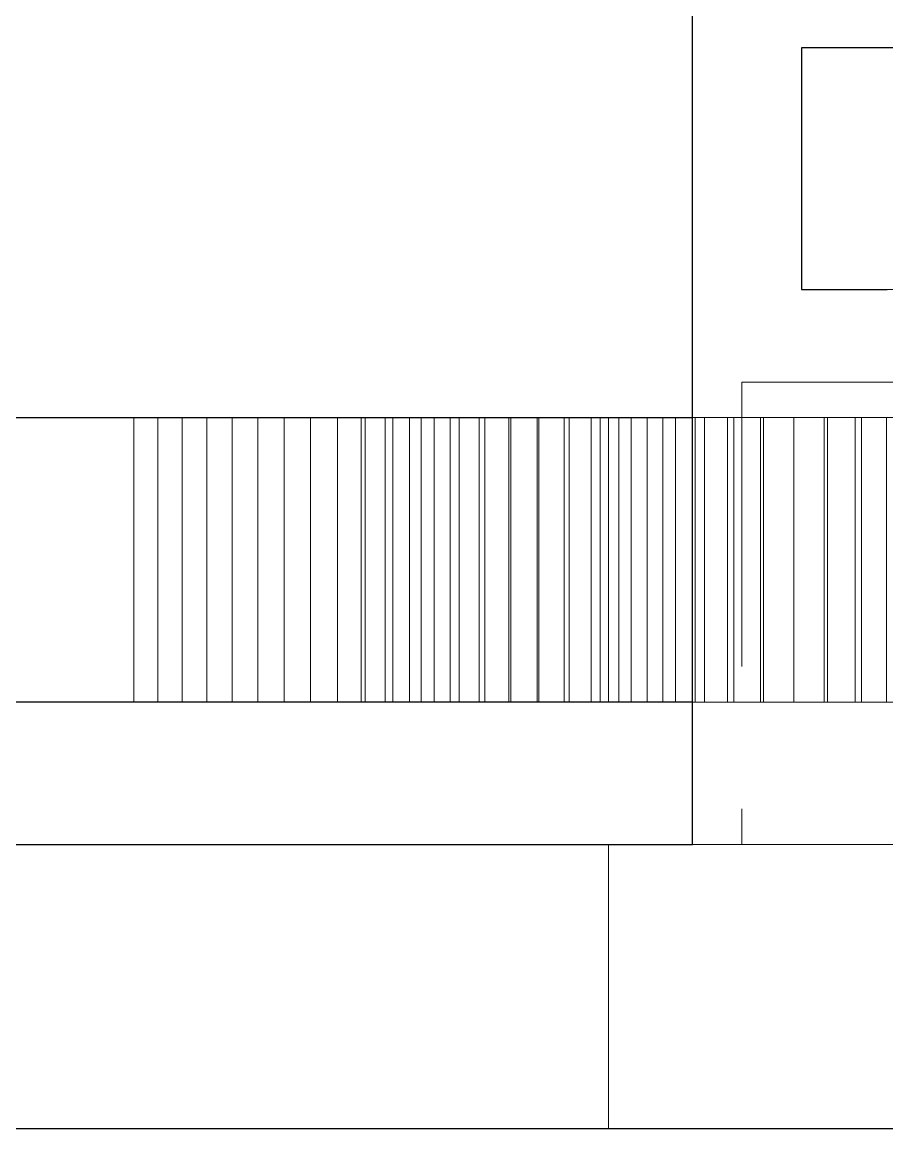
# Model space of a CAD drawing. Header units: millimetres. Extents: x 7 to 631, y -50 to 413.
# Drawn here: x 260.88 to 266.96, y 214 to 221.78 of the extents above; entities that cross this region are included whole.
import ezdxf

# ---------------------------------------------------------------- set-up
doc = ezdxf.new("R2010")
doc.units = ezdxf.units.MM
doc.linetypes.add('DASHED_STD', pattern=[3, 2, -1])
doc.layers.add('HIDDEN', color=7, linetype='DASHED_STD', lineweight=13)
doc.layers.add('VISIBLE', color=7, linetype='Continuous', lineweight=30)

msp = doc.modelspace()

# ---------------------------------------------------------------- linework, layer by layer
at = {"layer": 'HIDDEN'}
for points in [[(266.35551, 219.9), (272.3904, 219.9)], [(267.386235, 219.25), (265.936235, 219.25)], [(265.936235, 219.25), (271.5654, 219.25)], [(265.936235, 219.25), (265.936235, 216)], [(328, 219), (320.27445, 219), (312.646055, 219), (305.210745, 219), (298.06202, 219), (291.289785, 219), (284.979205, 219), (279.20963, 219), (274.05363, 219), (269.57603, 219), (265.83315, 219), (262.87205, 219), (260.729975, 219), (259.43386, 219), (259, 219)], [(261.83275, 219), (261.81026, 219), (261.78922, 219), (261.76969, 219), (261.75171, 219), (261.73532, 219), (261.72055, 219), (261.707445, 219), (261.696025, 219), (261.68632, 219), (261.67835, 219), (261.67213, 219), (261.66768, 219), (261.665005, 219), (261.66411, 219)], [(261.66411, 219), (261.68356, 219), (261.74097, 219), (261.833545, 219), (261.956785, 219), (262.104695, 219), (262.270085, 219), (262.444905, 219), (262.620665, 219), (262.78881, 219), (262.941165, 219), (263.07032, 219), (263.169995, 219), (263.235345, 219), (263.26319, 219)], [(261.66411, 217), (261.66411, 219)], [(261.83275, 217), (261.83275, 219)], [(262.00391, 219), (261.98257, 219), (261.96251, 219), (261.94376, 219), (261.92636, 219), (261.910345, 219), (261.895745, 219), (261.88259, 219), (261.870905, 219), (261.860715, 219), (261.852035, 219), (261.84489, 219), (261.839285, 219), (261.835235, 219), (261.83275, 219)], [(262.00391, 217), (262.00391, 219)], [(262.17822, 219), (262.156705, 219), (262.13646, 219), (262.117515, 219), (262.099915, 219), (262.08369, 219), (262.068875, 219), (262.055495, 219), (262.043575, 219), (262.033145, 219), (262.024225, 219), (262.016825, 219), (262.010965, 219), (262.00666, 219), (262.00391, 219)], [(262.17822, 217), (262.17822, 219)], [(262.35567, 219), (262.33398, 219), (262.31355, 219), (262.294415, 219), (262.276615, 219), (262.26018, 219), (262.24515, 219), (262.231545, 219), (262.2194, 219), (262.20873, 219), (262.199565, 219), (262.191915, 219), (262.1858, 219), (262.181235, 219), (262.17822, 219)], [(262.35567, 217), (262.35567, 219)], [(262.53624, 219), (262.51438, 219), (262.49377, 219), (262.474445, 219), (262.456445, 219), (262.439805, 219), (262.424555, 219), (262.41073, 219), (262.39835, 219), (262.38745, 219), (262.37804, 219), (262.37014, 219), (262.363775, 219), (262.358945, 219), (262.35567, 219)], [(262.53624, 217), (262.53624, 219)], [(262.71992, 219), (262.69789, 219), (262.677095, 219), (262.65758, 219), (262.639385, 219), (262.622535, 219), (262.607075, 219), (262.59303, 219), (262.58042, 219), (262.569285, 219), (262.55963, 219), (262.55149, 219), (262.544865, 219), (262.53978, 219), (262.53624, 219)], [(262.71992, 217), (262.71992, 219)], [(262.906685, 219), (262.884485, 219), (262.863515, 219), (262.843815, 219), (262.82542, 219), (262.80837, 219), (262.792695, 219), (262.778425, 219), (262.765595, 219), (262.75422, 219), (262.74433, 219), (262.73594, 219), (262.729065, 219), (262.72372, 219), (262.71992, 219)], [(262.906685, 217), (262.906685, 219)], [(263.09653, 219), (263.07416, 219), (263.053015, 219), (263.033125, 219), (263.014535, 219), (262.99728, 219), (262.981395, 219), (262.96691, 219), (262.95385, 219), (262.942245, 219), (262.93211, 219), (262.923475, 219), (262.91635, 219), (262.91075, 219), (262.906685, 219)], [(263.09653, 217), (263.09653, 219)], [(263.28943, 219), (263.266895, 219), (263.24557, 219), (263.225495, 219), (263.206715, 219), (263.18926, 219), (263.173165, 219), (263.15846, 219), (263.145175, 219), (263.133335, 219), (263.122965, 219), (263.114085, 219), (263.10671, 219), (263.100855, 219), (263.09653, 219)], [(263.26319, 219), (263.26319, 217)], [(263.26319, 219), (263.283845, 219), (263.303285, 219), (263.321465, 219), (263.338355, 219), (263.353925, 219), (263.368145, 219), (263.380985, 219), (263.39242, 219), (263.402435, 219), (263.411005, 219), (263.41812, 219), (263.42376, 219), (263.427925, 219), (263.430595, 219)], [(263.28943, 217), (263.28943, 219)], [(263.48537, 219), (263.46267, 219), (263.44117, 219), (263.420915, 219), (263.40194, 219), (263.384285, 219), (263.36798, 219), (263.35306, 219), (263.33955, 219), (263.32748, 219), (263.316875, 219), (263.30775, 219), (263.300125, 219), (263.294015, 219), (263.28943, 219)], [(263.430595, 219), (263.430595, 217)], [(263.430595, 219), (263.451425, 219), (263.47104, 219), (263.48941, 219), (263.5065, 219), (263.522275, 219), (263.5367, 219), (263.54976, 219), (263.561425, 219), (263.57167, 219), (263.58048, 219), (263.58784, 219), (263.59373, 219), (263.598145, 219), (263.601075, 219)], [(263.48537, 217), (263.48537, 219)], [(263.684335, 219), (263.661475, 219), (263.6398, 219), (263.619365, 219), (263.600195, 219), (263.58234, 219), (263.56583, 219), (263.550695, 219), (263.536965, 219), (263.524665, 219), (263.51382, 219), (263.50445, 219), (263.49658, 219), (263.490215, 219), (263.48537, 219)], [(263.601075, 219), (263.601075, 217)], [(263.601075, 219), (263.622075, 219), (263.64187, 219), (263.66043, 219), (263.677715, 219), (263.69369, 219), (263.70833, 219), (263.72161, 219), (263.733495, 219), (263.743975, 219), (263.75302, 219), (263.760625, 219), (263.766765, 219), (263.77143, 219), (263.77462, 219)], [(263.684335, 217), (263.684335, 219)], [(263.88631, 219), (263.863285, 219), (263.84144, 219), (263.82082, 219), (263.801465, 219), (263.783415, 219), (263.766695, 219), (263.751345, 219), (263.737395, 219), (263.724865, 219), (263.713785, 219), (263.704175, 219), (263.696055, 219), (263.689435, 219), (263.684335, 219)], [(263.77462, 219), (263.77462, 217)], [(263.77462, 219), (263.795785, 219), (263.81576, 219), (263.834505, 219), (263.851985, 219), (263.868165, 219), (263.883015, 219), (263.896505, 219), (263.90862, 219), (263.91933, 219), (263.92861, 219), (263.936455, 219), (263.942845, 219), (263.947765, 219), (263.951205, 219)], [(263.88631, 217), (263.88631, 219)], [(264.091275, 219), (264.068085, 219), (264.046075, 219), (264.025275, 219), (264.005735, 219), (263.987485, 219), (263.97056, 219), (263.955, 219), (263.940825, 219), (263.92807, 219), (263.916755, 219), (263.906905, 219), (263.89854, 219), (263.89167, 219), (263.88631, 219)], [(263.951205, 219), (263.951205, 217)], [(263.951205, 219), (263.972545, 219), (263.992695, 219), (264.011625, 219), (264.029295, 219), (264.045675, 219), (264.060735, 219), (264.074445, 219), (264.08678, 219), (264.097715, 219), (264.107235, 219), (264.11532, 219), (264.121955, 219), (264.127125, 219), (264.130825, 219)], [(264.091275, 217), (264.091275, 219)], [(264.29921, 219), (264.275865, 219), (264.253685, 219), (264.23271, 219), (264.21298, 219), (264.194535, 219), (264.177405, 219), (264.161635, 219), (264.14724, 219), (264.13426, 219), (264.122715, 219), (264.112625, 219), (264.10401, 219), (264.09689, 219), (264.091275, 219)], [(264.130825, 219), (264.130825, 217)], [(264.130825, 219), (264.15233, 219), (264.172655, 219), (264.191765, 219), (264.20963, 219), (264.22621, 219), (264.241475, 219), (264.2554, 219), (264.267955, 219), (264.27912, 219), (264.288875, 219), (264.2972, 219), (264.30408, 219), (264.309505, 219), (264.31346, 219)], [(264.29921, 217), (264.29921, 219)], [(264.510105, 219), (264.4866, 219), (264.464255, 219), (264.4431, 219), (264.423185, 219), (264.40455, 219), (264.38722, 219), (264.371235, 219), (264.356625, 219), (264.34342, 219), (264.33164, 219), (264.32131, 219), (264.312455, 219), (264.30508, 219), (264.29921, 219)], [(264.31346, 219), (264.31346, 217)], [(264.31346, 219), (264.335125, 219), (264.355625, 219), (264.37492, 219), (264.392975, 219), (264.40975, 219), (264.425225, 219), (264.43936, 219), (264.45214, 219), (264.46353, 219), (264.47352, 219), (264.482085, 219), (264.48921, 219), (264.49488, 219), (264.49909, 219)], [(264.49909, 219), (264.49909, 217)], [(264.49909, 219), (264.52092, 219), (264.541595, 219), (264.56107, 219), (264.57931, 219), (264.596285, 219), (264.61196, 219), (264.62631, 219), (264.63931, 219), (264.65093, 219), (264.66115, 219), (264.66995, 219), (264.67732, 219), (264.68324, 219), (264.687705, 219)], [(264.510105, 217), (264.510105, 219)], [(264.723935, 219), (264.70028, 219), (264.677765, 219), (264.65644, 219), (264.63634, 219), (264.61751, 219), (264.59998, 219), (264.583785, 219), (264.56896, 219), (264.55553, 219), (264.54352, 219), (264.532955, 219), (264.52385, 219), (264.51623, 219), (264.510105, 219)], [(264.687705, 219), (264.687705, 217)], [(264.687705, 219), (264.709695, 219), (264.73054, 219), (264.750195, 219), (264.768625, 219), (264.785795, 219), (264.801675, 219), (264.816235, 219), (264.82945, 219), (264.841295, 219), (264.851745, 219), (264.860785, 219), (264.8684, 219), (264.87457, 219), (264.879285, 219)], [(264.723935, 217), (264.723935, 219)], [(264.94069, 219), (264.91688, 219), (264.8942, 219), (264.8727, 219), (264.85242, 219), (264.833395, 219), (264.81567, 219), (264.79927, 219), (264.784225, 219), (264.770575, 219), (264.758335, 219), (264.74753, 219), (264.738185, 219), (264.730315, 219), (264.723935, 219)], [(264.879285, 219), (264.879285, 217)], [(264.879285, 219), (264.901435, 219), (264.92245, 219), (264.94228, 219), (264.960895, 219), (264.97826, 219), (264.994345, 219), (265.009115, 219), (265.022545, 219), (265.034615, 219), (265.045295, 219), (265.054575, 219), (265.062425, 219), (265.068845, 219), (265.073815, 219)], [(264.94069, 217), (264.94069, 219)], [(265.16035, 219), (265.136385, 219), (265.113545, 219), (265.09187, 219), (265.07141, 219), (265.0522, 219), (265.03427, 219), (265.017665, 219), (265.00241, 219), (264.988535, 219), (264.976065, 219), (264.96503, 219), (264.95544, 219), (264.947325, 219), (264.94069, 219)], [(391, 219), (389.42046, 219), (384.76104, 219), (377.255385, 219), (367.27986, 219), (355.334675, 219), (342.01882, 219), (328, 219), (313.98118, 219), (300.665325, 219), (288.72014, 219), (278.744615, 219), (271.23896, 219), (266.57954, 219), (265, 219)], [(265, 219), (265.39613, 219), (266.57954, 219), (268.53535, 219), (271.23896, 219), (274.656375, 219), (278.744615, 219), (283.452275, 219), (288.72014, 219), (294.48198, 219), (300.665325, 219), (307.19242, 219), (313.98118, 219), (320.94624, 219), (328, 219)], [(265, 217), (265, 219)], [(265.073815, 219), (265.073815, 217)], [(265.073815, 219), (265.096125, 219), (265.117305, 219), (265.137315, 219), (265.156115, 219), (265.17367, 219), (265.189955, 219), (265.204935, 219), (265.21858, 219), (265.23087, 219), (265.241785, 219), (265.251295, 219), (265.25939, 219), (265.266055, 219), (265.271275, 219)], [(265.16035, 217), (265.16035, 219)], [(265.382895, 219), (265.358775, 219), (265.335775, 219), (265.31393, 219), (265.29329, 219), (265.27389, 219), (265.25577, 219), (265.238955, 219), (265.22349, 219), (265.209395, 219), (265.1967, 219), (265.185425, 219), (265.1756, 219), (265.167235, 219), (265.16035, 219)], [(265.271275, 219), (265.271275, 217)], [(265.271275, 219), (265.293745, 219), (265.31509, 219), (265.335275, 219), (265.354255, 219), (265.372005, 219), (265.38849, 219), (265.403675, 219), (265.41754, 219), (265.43005, 219), (265.44119, 219), (265.450935, 219), (265.45927, 219), (265.46618, 219), (265.47165, 219)], [(265.382895, 217), (265.382895, 219)], [(265.608305, 219), (265.58404, 219), (265.560875, 219), (265.538865, 219), (265.51805, 219), (265.49846, 219), (265.480145, 219), (265.46313, 219), (265.44745, 219), (265.433135, 219), (265.42021, 219), (265.408705, 219), (265.39864, 219), (265.39003, 219), (265.382895, 219)], [(265.47165, 219), (265.47165, 217)], [(265.47165, 219), (265.494275, 219), (265.51579, 219), (265.536145, 219), (265.55531, 219), (265.57325, 219), (265.589935, 219), (265.605325, 219), (265.6194, 219), (265.632135, 219), (265.6435, 219), (265.65348, 219), (265.662055, 219), (265.66921, 219), (265.67493, 219)], [(265.590275, 219), (265.852035, 219), (266.11862, 219), (266.390015, 219), (266.666195, 219), (266.947135, 219), (267.232815, 219), (267.52322, 219), (267.81832, 219), (268.11809, 219), (268.422515, 219), (268.731565, 219), (269.045215, 219), (269.36345, 219), (269.686235, 219)], [(265.608305, 217), (265.608305, 219)], [(265.83657, 219), (265.812155, 219), (265.788835, 219), (265.766655, 219), (265.74566, 219), (265.72589, 219), (265.707375, 219), (265.69016, 219), (265.67427, 219), (265.659735, 219), (265.64659, 219), (265.634855, 219), (265.624545, 219), (265.615695, 219), (265.608305, 219)], [(265.67493, 219), (265.67493, 217)], [(265.67493, 219), (265.69771, 219), (265.71938, 219), (265.73991, 219), (265.75926, 219), (265.777385, 219), (265.794265, 219), (265.809865, 219), (265.82415, 219), (265.837105, 219), (265.848695, 219), (265.858905, 219), (265.86772, 219), (265.875115, 219), (265.881085, 219)], [(265.83657, 217), (265.83657, 219)], [(266.067665, 219), (266.0431, 219), (266.019625, 219), (265.99728, 219), (265.97611, 219), (265.956155, 219), (265.93745, 219), (265.92003, 219), (265.903935, 219), (265.889185, 219), (265.875815, 219), (265.863845, 219), (265.853305, 219), (265.844205, 219), (265.83657, 219)], [(265.881085, 219), (265.881085, 217)], [(265.881085, 219), (265.90402, 219), (265.925855, 219), (265.946555, 219), (265.96608, 219), (265.9844, 219), (266.001475, 219), (266.017275, 219), (266.03177, 219), (266.04494, 219), (266.05676, 219), (266.0672, 219), (266.07625, 219), (266.08389, 219), (266.09011, 219)], [(266.067665, 217), (266.067665, 219)], [(266.301575, 219), (266.276865, 219), (266.253235, 219), (266.230725, 219), (266.20938, 219), (266.18924, 219), (266.170345, 219), (266.15273, 219), (266.136425, 219), (266.12146, 219), (266.107865, 219), (266.09567, 219), (266.08489, 219), (266.07555, 219), (266.067665, 219)], [(266.09011, 219), (266.09011, 217)], [(266.09011, 219), (266.113195, 219), (266.13519, 219), (266.15606, 219), (266.175765, 219), (266.19427, 219), (266.211535, 219), (266.22754, 219), (266.242245, 219), (266.255635, 219), (266.267675, 219), (266.27835, 219), (266.287635, 219), (266.295515, 219), (266.30198, 219)], [(266.301575, 217), (266.301575, 219)], [(266.538275, 219), (266.513425, 219), (266.48964, 219), (266.46697, 219), (266.44545, 219), (266.425135, 219), (266.406045, 219), (266.38823, 219), (266.37172, 219), (266.35654, 219), (266.342725, 219), (266.3303, 219), (266.319285, 219), (266.309705, 219), (266.301575, 219)], [(266.30198, 219), (266.30198, 217)], [(266.30198, 219), (266.325215, 219), (266.34737, 219), (266.36841, 219), (266.38829, 219), (266.406975, 219), (266.42444, 219), (266.440645, 219), (266.45556, 219), (266.46916, 219), (266.481425, 219), (266.492325, 219), (266.50185, 219), (266.50997, 219), (266.51668, 219)], [(266.51668, 219), (266.51668, 217)], [(266.51668, 219), (266.540065, 219), (266.56238, 219), (266.58358, 219), (266.60364, 219), (266.62251, 219), (266.640165, 219), (266.656565, 219), (266.67169, 219), (266.685505, 219), (266.69799, 219), (266.70912, 219), (266.718875, 219), (266.72724, 219), (266.734195, 219)], [(266.538275, 217), (266.538275, 219)], [(266.77776, 219), (266.75276, 219), (266.728825, 219), (266.705995, 219), (266.684305, 219), (266.66381, 219), (266.644535, 219), (266.62652, 219), (266.609805, 219), (266.594415, 219), (266.58038, 219), (266.567725, 219), (266.556475, 219), (266.546655, 219), (266.538275, 219)], [(266.734195, 219), (266.734195, 217)], [(266.734195, 219), (266.757725, 219), (266.780195, 219), (266.801565, 219), (266.821795, 219), (266.84085, 219), (266.85869, 219), (266.875295, 219), (266.89062, 219), (266.90465, 219), (266.917355, 219), (266.928715, 219), (266.9387, 219), (266.947305, 219), (266.954505, 219)], [(266.77776, 217), (266.77776, 219)], [(267.019995, 219), (266.99486, 219), (266.970775, 219), (266.94778, 219), (266.925925, 219), (266.90525, 219), (266.88579, 219), (266.86758, 219), (266.85066, 219), (266.835055, 219), (266.820805, 219), (266.807925, 219), (266.79644, 219), (266.78638, 219), (266.77776, 219)], [(266.954505, 219), (266.954505, 217)], [(266.954505, 219), (266.97818, 219), (267.000805, 219), (267.022335, 219), (267.04274, 219), (267.061975, 219), (267.080005, 219), (267.096805, 219), (267.11234, 219), (267.12658, 219), (267.139505, 219), (267.151085, 219), (267.161305, 219), (267.170145, 219), (267.17759, 219)], [(259, 217), (259.43386, 217), (260.729975, 217), (262.87205, 217), (265.83315, 217), (269.57603, 217), (274.05363, 217), (279.20963, 217), (284.979205, 217), (291.289785, 217), (298.06202, 217), (305.210745, 217), (312.646055, 217), (320.27445, 217), (328, 217)], [(263.26319, 217), (263.235345, 217), (263.169995, 217), (263.07032, 217), (262.941165, 217), (262.78881, 217), (262.620665, 217), (262.444905, 217), (262.270085, 217), (262.104695, 217), (261.956785, 217), (261.833545, 217), (261.74097, 217), (261.68356, 217), (261.66411, 217)], [(261.66411, 217), (261.665005, 217), (261.66768, 217), (261.67213, 217), (261.67835, 217), (261.68632, 217), (261.696025, 217), (261.707445, 217), (261.72055, 217), (261.73532, 217), (261.75171, 217), (261.76969, 217), (261.78922, 217), (261.81026, 217), (261.83275, 217)], [(261.83275, 217), (261.835235, 217), (261.839285, 217), (261.84489, 217), (261.852035, 217), (261.860715, 217), (261.870905, 217), (261.88259, 217), (261.895745, 217), (261.910345, 217), (261.92636, 217), (261.94376, 217), (261.96251, 217), (261.98257, 217), (262.00391, 217)], [(262.00391, 217), (262.00666, 217), (262.010965, 217), (262.016825, 217), (262.024225, 217), (262.033145, 217), (262.043575, 217), (262.055495, 217), (262.068875, 217), (262.08369, 217), (262.099915, 217), (262.117515, 217), (262.13646, 217), (262.156705, 217), (262.17822, 217)], [(262.17822, 217), (262.181235, 217), (262.1858, 217), (262.191915, 217), (262.199565, 217), (262.20873, 217), (262.2194, 217), (262.231545, 217), (262.24515, 217), (262.26018, 217), (262.276615, 217), (262.294415, 217), (262.31355, 217), (262.33398, 217), (262.35567, 217)], [(262.35567, 217), (262.358945, 217), (262.363775, 217), (262.37014, 217), (262.37804, 217), (262.38745, 217), (262.39835, 217), (262.41073, 217), (262.424555, 217), (262.439805, 217), (262.456445, 217), (262.474445, 217), (262.49377, 217), (262.51438, 217), (262.53624, 217)], [(262.53624, 217), (262.53978, 217), (262.544865, 217), (262.55149, 217), (262.55963, 217), (262.569285, 217), (262.58042, 217), (262.59303, 217), (262.607075, 217), (262.622535, 217), (262.639385, 217), (262.65758, 217), (262.677095, 217), (262.69789, 217), (262.71992, 217)], [(262.71992, 217), (262.72372, 217), (262.729065, 217), (262.73594, 217), (262.74433, 217), (262.75422, 217), (262.765595, 217), (262.778425, 217), (262.792695, 217), (262.80837, 217), (262.82542, 217), (262.843815, 217), (262.863515, 217), (262.884485, 217), (262.906685, 217)], [(262.906685, 217), (262.91075, 217), (262.91635, 217), (262.923475, 217), (262.93211, 217), (262.942245, 217), (262.95385, 217), (262.96691, 217), (262.981395, 217), (262.99728, 217), (263.014535, 217), (263.033125, 217), (263.053015, 217), (263.07416, 217), (263.09653, 217)], [(263.09653, 217), (263.100855, 217), (263.10671, 217), (263.114085, 217), (263.122965, 217), (263.133335, 217), (263.145175, 217), (263.15846, 217), (263.173165, 217), (263.18926, 217), (263.206715, 217), (263.225495, 217), (263.24557, 217), (263.266895, 217), (263.28943, 217)], [(263.430595, 217), (263.427925, 217), (263.42376, 217), (263.41812, 217), (263.411005, 217), (263.402435, 217), (263.39242, 217), (263.380985, 217), (263.368145, 217), (263.353925, 217), (263.338355, 217), (263.321465, 217), (263.303285, 217), (263.283845, 217), (263.26319, 217)], [(263.28943, 217), (263.294015, 217), (263.300125, 217), (263.30775, 217), (263.316875, 217), (263.32748, 217), (263.33955, 217), (263.35306, 217), (263.36798, 217), (263.384285, 217), (263.40194, 217), (263.420915, 217), (263.44117, 217), (263.46267, 217), (263.48537, 217)], [(263.601075, 217), (263.598145, 217), (263.59373, 217), (263.58784, 217), (263.58048, 217), (263.57167, 217), (263.561425, 217), (263.54976, 217), (263.5367, 217), (263.522275, 217), (263.5065, 217), (263.48941, 217), (263.47104, 217), (263.451425, 217), (263.430595, 217)], [(263.48537, 217), (263.490215, 217), (263.49658, 217), (263.50445, 217), (263.51382, 217), (263.524665, 217), (263.536965, 217), (263.550695, 217), (263.56583, 217), (263.58234, 217), (263.600195, 217), (263.619365, 217), (263.6398, 217), (263.661475, 217), (263.684335, 217)], [(263.77462, 217), (263.77143, 217), (263.766765, 217), (263.760625, 217), (263.75302, 217), (263.743975, 217), (263.733495, 217), (263.72161, 217), (263.70833, 217), (263.69369, 217), (263.677715, 217), (263.66043, 217), (263.64187, 217), (263.622075, 217), (263.601075, 217)], [(263.684335, 217), (263.689435, 217), (263.696055, 217), (263.704175, 217), (263.713785, 217), (263.724865, 217), (263.737395, 217), (263.751345, 217), (263.766695, 217), (263.783415, 217), (263.801465, 217), (263.82082, 217), (263.84144, 217), (263.863285, 217), (263.88631, 217)], [(263.951205, 217), (263.947765, 217), (263.942845, 217), (263.936455, 217), (263.92861, 217), (263.91933, 217), (263.90862, 217), (263.896505, 217), (263.883015, 217), (263.868165, 217), (263.851985, 217), (263.834505, 217), (263.81576, 217), (263.795785, 217), (263.77462, 217)], [(263.88631, 217), (263.89167, 217), (263.89854, 217), (263.906905, 217), (263.916755, 217), (263.92807, 217), (263.940825, 217), (263.955, 217), (263.97056, 217), (263.987485, 217), (264.005735, 217), (264.025275, 217), (264.046075, 217), (264.068085, 217), (264.091275, 217)], [(264.130825, 217), (264.127125, 217), (264.121955, 217), (264.11532, 217), (264.107235, 217), (264.097715, 217), (264.08678, 217), (264.074445, 217), (264.060735, 217), (264.045675, 217), (264.029295, 217), (264.011625, 217), (263.992695, 217), (263.972545, 217), (263.951205, 217)], [(264.091275, 217), (264.09689, 217), (264.10401, 217), (264.112625, 217), (264.122715, 217), (264.13426, 217), (264.14724, 217), (264.161635, 217), (264.177405, 217), (264.194535, 217), (264.21298, 217), (264.23271, 217), (264.253685, 217), (264.275865, 217), (264.29921, 217)], [(264.31346, 217), (264.309505, 217), (264.30408, 217), (264.2972, 217), (264.288875, 217), (264.27912, 217), (264.267955, 217), (264.2554, 217), (264.241475, 217), (264.22621, 217), (264.20963, 217), (264.191765, 217), (264.172655, 217), (264.15233, 217), (264.130825, 217)], [(264.29921, 217), (264.30508, 217), (264.312455, 217), (264.32131, 217), (264.33164, 217), (264.34342, 217), (264.356625, 217), (264.371235, 217), (264.38722, 217), (264.40455, 217), (264.423185, 217), (264.4431, 217), (264.464255, 217), (264.4866, 217), (264.510105, 217)], [(264.49909, 217), (264.49488, 217), (264.48921, 217), (264.482085, 217), (264.47352, 217), (264.46353, 217), (264.45214, 217), (264.43936, 217), (264.425225, 217), (264.40975, 217), (264.392975, 217), (264.37492, 217), (264.355625, 217), (264.335125, 217), (264.31346, 217)], [(264.687705, 217), (264.68324, 217), (264.67732, 217), (264.66995, 217), (264.66115, 217), (264.65093, 217), (264.63931, 217), (264.62631, 217), (264.61196, 217), (264.596285, 217), (264.57931, 217), (264.56107, 217), (264.541595, 217), (264.52092, 217), (264.49909, 217)], [(264.510105, 217), (264.51623, 217), (264.52385, 217), (264.532955, 217), (264.54352, 217), (264.55553, 217), (264.56896, 217), (264.583785, 217), (264.59998, 217), (264.61751, 217), (264.63634, 217), (264.65644, 217), (264.677765, 217), (264.70028, 217), (264.723935, 217)], [(264.879285, 217), (264.87457, 217), (264.8684, 217), (264.860785, 217), (264.851745, 217), (264.841295, 217), (264.82945, 217), (264.816235, 217), (264.801675, 217), (264.785795, 217), (264.768625, 217), (264.750195, 217), (264.73054, 217), (264.709695, 217), (264.687705, 217)], [(264.723935, 217), (264.730315, 217), (264.738185, 217), (264.74753, 217), (264.758335, 217), (264.770575, 217), (264.784225, 217), (264.79927, 217), (264.81567, 217), (264.833395, 217), (264.85242, 217), (264.8727, 217), (264.8942, 217), (264.91688, 217), (264.94069, 217)], [(265.073815, 217), (265.068845, 217), (265.062425, 217), (265.054575, 217), (265.045295, 217), (265.034615, 217), (265.022545, 217), (265.009115, 217), (264.994345, 217), (264.97826, 217), (264.960895, 217), (264.94228, 217), (264.92245, 217), (264.901435, 217), (264.879285, 217)], [(264.94069, 217), (264.947325, 217), (264.95544, 217), (264.96503, 217), (264.976065, 217), (264.988535, 217), (265.00241, 217), (265.017665, 217), (265.03427, 217), (265.0522, 217), (265.07141, 217), (265.09187, 217), (265.113545, 217), (265.136385, 217), (265.16035, 217)], [(328, 217), (320.94624, 217), (313.98118, 217), (307.19242, 217), (300.665325, 217), (294.48198, 217), (288.72014, 217), (283.452275, 217), (278.744615, 217), (274.656375, 217), (271.23896, 217), (268.53535, 217), (266.57954, 217), (265.39613, 217), (265, 217)], [(265, 217), (266.57954, 217), (271.23896, 217), (278.744615, 217), (288.72014, 217), (300.665325, 217), (313.98118, 217), (328, 217), (342.01882, 217), (355.334675, 217), (367.27986, 217), (377.255385, 217), (384.76104, 217), (389.42046, 217), (391, 217)], [(265.271275, 217), (265.266055, 217), (265.25939, 217), (265.251295, 217), (265.241785, 217), (265.23087, 217), (265.21858, 217), (265.204935, 217), (265.189955, 217), (265.17367, 217), (265.156115, 217), (265.137315, 217), (265.117305, 217), (265.096125, 217), (265.073815, 217)], [(265.16035, 217), (265.167235, 217), (265.1756, 217), (265.185425, 217), (265.1967, 217), (265.209395, 217), (265.22349, 217), (265.238955, 217), (265.25577, 217), (265.27389, 217), (265.29329, 217), (265.31393, 217), (265.335775, 217), (265.358775, 217), (265.382895, 217)], [(265.47165, 217), (265.46618, 217), (265.45927, 217), (265.450935, 217), (265.44119, 217), (265.43005, 217), (265.41754, 217), (265.403675, 217), (265.38849, 217), (265.372005, 217), (265.354255, 217), (265.335275, 217), (265.31509, 217), (265.293745, 217), (265.271275, 217)], [(265.382895, 217), (265.39003, 217), (265.39864, 217), (265.408705, 217), (265.42021, 217), (265.433135, 217), (265.44745, 217), (265.46313, 217), (265.480145, 217), (265.49846, 217), (265.51805, 217), (265.538865, 217), (265.560875, 217), (265.58404, 217), (265.608305, 217)], [(265.67493, 217), (265.66921, 217), (265.662055, 217), (265.65348, 217), (265.6435, 217), (265.632135, 217), (265.6194, 217), (265.605325, 217), (265.589935, 217), (265.57325, 217), (265.55531, 217), (265.536145, 217), (265.51579, 217), (265.494275, 217), (265.47165, 217)], [(269.686235, 217), (269.36345, 217), (269.045215, 217), (268.731565, 217), (268.422515, 217), (268.11809, 217), (267.81832, 217), (267.52322, 217), (267.232815, 217), (266.947135, 217), (266.666195, 217), (266.390015, 217), (266.11862, 217), (265.852035, 217), (265.590275, 217)], [(265.608305, 217), (265.615695, 217), (265.624545, 217), (265.634855, 217), (265.64659, 217), (265.659735, 217), (265.67427, 217), (265.69016, 217), (265.707375, 217), (265.72589, 217), (265.74566, 217), (265.766655, 217), (265.788835, 217), (265.812155, 217), (265.83657, 217)], [(265.881085, 217), (265.875115, 217), (265.86772, 217), (265.858905, 217), (265.848695, 217), (265.837105, 217), (265.82415, 217), (265.809865, 217), (265.794265, 217), (265.777385, 217), (265.75926, 217), (265.73991, 217), (265.71938, 217), (265.69771, 217), (265.67493, 217)], [(265.83657, 217), (265.844205, 217), (265.853305, 217), (265.863845, 217), (265.875815, 217), (265.889185, 217), (265.903935, 217), (265.92003, 217), (265.93745, 217), (265.956155, 217), (265.97611, 217), (265.99728, 217), (266.019625, 217), (266.0431, 217), (266.067665, 217)], [(266.09011, 217), (266.08389, 217), (266.07625, 217), (266.0672, 217), (266.05676, 217), (266.04494, 217), (266.03177, 217), (266.017275, 217), (266.001475, 217), (265.9844, 217), (265.96608, 217), (265.946555, 217), (265.925855, 217), (265.90402, 217), (265.881085, 217)], [(266.067665, 217), (266.07555, 217), (266.08489, 217), (266.09567, 217), (266.107865, 217), (266.12146, 217), (266.136425, 217), (266.15273, 217), (266.170345, 217), (266.18924, 217), (266.20938, 217), (266.230725, 217), (266.253235, 217), (266.276865, 217), (266.301575, 217)], [(266.30198, 217), (266.295515, 217), (266.287635, 217), (266.27835, 217), (266.267675, 217), (266.255635, 217), (266.242245, 217), (266.22754, 217), (266.211535, 217), (266.19427, 217), (266.175765, 217), (266.15606, 217), (266.13519, 217), (266.113195, 217), (266.09011, 217)], [(266.301575, 217), (266.309705, 217), (266.319285, 217), (266.3303, 217), (266.342725, 217), (266.35654, 217), (266.37172, 217), (266.38823, 217), (266.406045, 217), (266.425135, 217), (266.44545, 217), (266.46697, 217), (266.48964, 217), (266.513425, 217), (266.538275, 217)], [(266.51668, 217), (266.50997, 217), (266.50185, 217), (266.492325, 217), (266.481425, 217), (266.46916, 217), (266.45556, 217), (266.440645, 217), (266.42444, 217), (266.406975, 217), (266.38829, 217), (266.36841, 217), (266.34737, 217), (266.325215, 217), (266.30198, 217)], [(266.734195, 217), (266.72724, 217), (266.718875, 217), (266.70912, 217), (266.69799, 217), (266.685505, 217), (266.67169, 217), (266.656565, 217), (266.640165, 217), (266.62251, 217), (266.60364, 217), (266.58358, 217), (266.56238, 217), (266.540065, 217), (266.51668, 217)], [(266.538275, 217), (266.546655, 217), (266.556475, 217), (266.567725, 217), (266.58038, 217), (266.594415, 217), (266.609805, 217), (266.62652, 217), (266.644535, 217), (266.66381, 217), (266.684305, 217), (266.705995, 217), (266.728825, 217), (266.75276, 217), (266.77776, 217)], [(266.954505, 217), (266.947305, 217), (266.9387, 217), (266.928715, 217), (266.917355, 217), (266.90465, 217), (266.89062, 217), (266.875295, 217), (266.85869, 217), (266.84085, 217), (266.821795, 217), (266.801565, 217), (266.780195, 217), (266.757725, 217), (266.734195, 217)], [(266.77776, 217), (266.78638, 217), (266.79644, 217), (266.807925, 217), (266.820805, 217), (266.835055, 217), (266.85066, 217), (266.86758, 217), (266.88579, 217), (266.90525, 217), (266.925925, 217), (266.94778, 217), (266.970775, 217), (266.99486, 217), (267.019995, 217)], [(267.17759, 217), (267.170145, 217), (267.161305, 217), (267.151085, 217), (267.139505, 217), (267.12658, 217), (267.11234, 217), (267.096805, 217), (267.080005, 217), (267.061975, 217), (267.04274, 217), (267.022335, 217), (267.000805, 217), (266.97818, 217), (266.954505, 217)], [(324.25, 216), (316.711715, 216), (309.305875, 216), (302.11937, 216), (295.236515, 216), (288.738075, 216), (282.70029, 216), (277.193995, 216), (272.283805, 216), (268.027325, 216), (264.474495, 216), (261.667, 216), (259.637785, 216), (258.41065, 216), (258, 216)], [(391, 216), (389.42046, 216), (384.76104, 216), (377.255385, 216), (367.27986, 216), (355.334675, 216), (342.01882, 216), (328, 216), (313.98118, 216), (300.665325, 216), (288.72014, 216), (278.744615, 216), (271.23896, 216), (266.57954, 216), (265, 216)], [(265, 216), (265.39613, 216), (266.57954, 216), (268.53535, 216), (271.23896, 216), (274.656375, 216), (278.744615, 216), (283.452275, 216), (288.72014, 216), (294.48198, 216), (300.665325, 216), (307.19242, 216), (313.98118, 216), (320.94624, 216), (328, 216)], [(265, 214), (265, 216)], [(265.590275, 216), (265.936235, 216)], [(265.936235, 216), (269.686235, 216)], [(258, 214), (258.440145, 214), (259.755045, 214), (261.928165, 214), (264.93218, 214), (268.729305, 214), (273.271795, 214), (278.502525, 214), (284.355715, 214), (290.757755, 214), (297.62814, 214), (304.880465, 214), (312.423535, 214), (320.162485, 214), (328, 214)], [(328, 214), (320.94624, 214), (313.98118, 214), (307.19242, 214), (300.665325, 214), (294.48198, 214), (288.72014, 214), (283.452275, 214), (278.744615, 214), (274.656375, 214), (271.23896, 214), (268.53535, 214), (266.57954, 214), (265.39613, 214), (265, 214)], [(265, 214), (266.57954, 214), (271.23896, 214), (278.744615, 214), (288.72014, 214), (300.665325, 214), (313.98118, 214), (328, 214), (342.01882, 214), (355.334675, 214), (367.27986, 214), (377.255385, 214), (384.76104, 214), (389.42046, 214), (391, 214)]]:
    msp.add_lwpolyline(points, dxfattribs=at)
at = {"layer": 'VISIBLE'}
for points in [[(265.590275, 216), (265.590275, 224)], [(268.45551, 221.6), (268.298305, 221.6), (268.1422, 221.6), (267.987195, 221.6), (267.83329, 221.6), (267.68049, 221.6), (267.5288, 221.6), (267.37822, 221.6), (267.228755, 221.6), (267.08041, 221.6), (266.93318, 221.6), (266.78707, 221.6), (266.64209, 221.6), (266.498235, 221.6), (266.35551, 221.6)], [(268.45551, 221.6), (266.35551, 221.6)], [(266.35551, 221.6), (266.35551, 219.9)], [(266.35551, 219.9), (266.39787, 219.9), (266.440335, 219.9), (266.4829, 219.9), (266.52556, 219.9), (266.568325, 219.9), (266.61119, 219.9), (266.654155, 219.9), (266.697215, 219.9), (266.74038, 219.9), (266.783645, 219.9), (266.827005, 219.9), (266.87047, 219.9), (266.91403, 219.9), (266.95769, 219.9)], [(259, 219), (259.03417, 219), (259.136645, 219), (259.30733, 219), (259.54605, 219), (259.852565, 219), (260.22658, 219), (260.667725, 219), (261.17555, 219), (261.74957, 219), (262.3892, 219), (263.093815, 219), (263.86272, 219), (264.695145, 219), (265.590275, 219)], [(265.590275, 217), (264.695145, 217), (263.86272, 217), (263.093815, 217), (262.3892, 217), (261.74957, 217), (261.17555, 217), (260.667725, 217), (260.22658, 217), (259.852565, 217), (259.54605, 217), (259.30733, 217), (259.136645, 217), (259.03417, 217), (259, 217)], [(258, 216), (258.039445, 216), (258.15773, 216), (258.35472, 216), (258.6302, 216), (258.983855, 216), (259.415285, 216), (259.92401, 216), (260.50945, 216), (261.17095, 216), (261.90776, 216), (262.719055, 216), (263.603915, 216), (264.56135, 216), (265.590275, 216)], [(398, 214), (396.244955, 214), (391.06782, 214), (382.728205, 214), (371.644285, 214), (358.37186, 214), (343.576465, 214), (328, 214), (312.423535, 214), (297.62814, 214), (284.355715, 214), (273.271795, 214), (264.93218, 214), (259.755045, 214), (258, 214)]]:
    msp.add_lwpolyline(points, dxfattribs=at)

doc.saveas('drawing.dxf')
